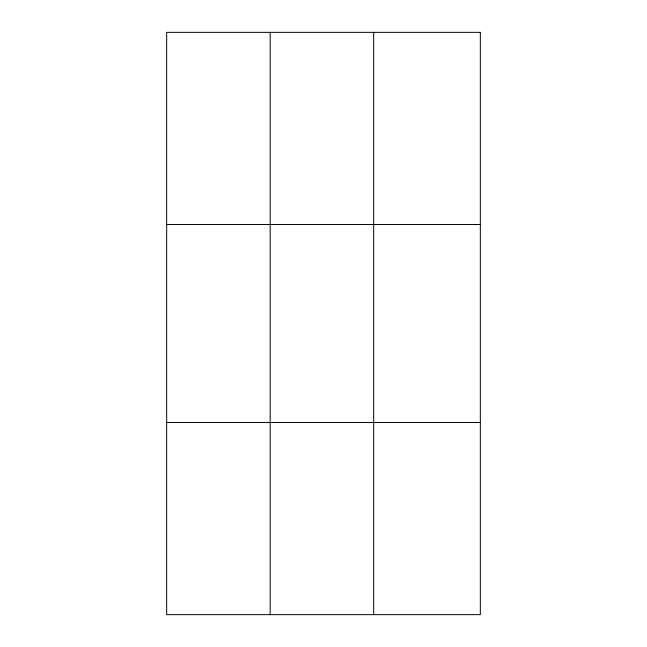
<?xml version="1.0" encoding="UTF-8"?>
<svg xmlns="http://www.w3.org/2000/svg" width="647" height="647" viewBox="0 0 647 647"><rect width="100%" height="100%" fill="white"/><g stroke="black" fill="none" stroke-linecap="round" stroke-linejoin="round"><path stroke-width="0.97" d="M270.179 614.65L270.179 32.35M373.683 614.65L373.683 32.35M166.675 224.509L480.325 224.509M166.675 422.491L480.325 422.491M480.325 32.35L480.325 614.65L166.675 614.65L166.675 32.35L480.325 32.35"/></g></svg>
